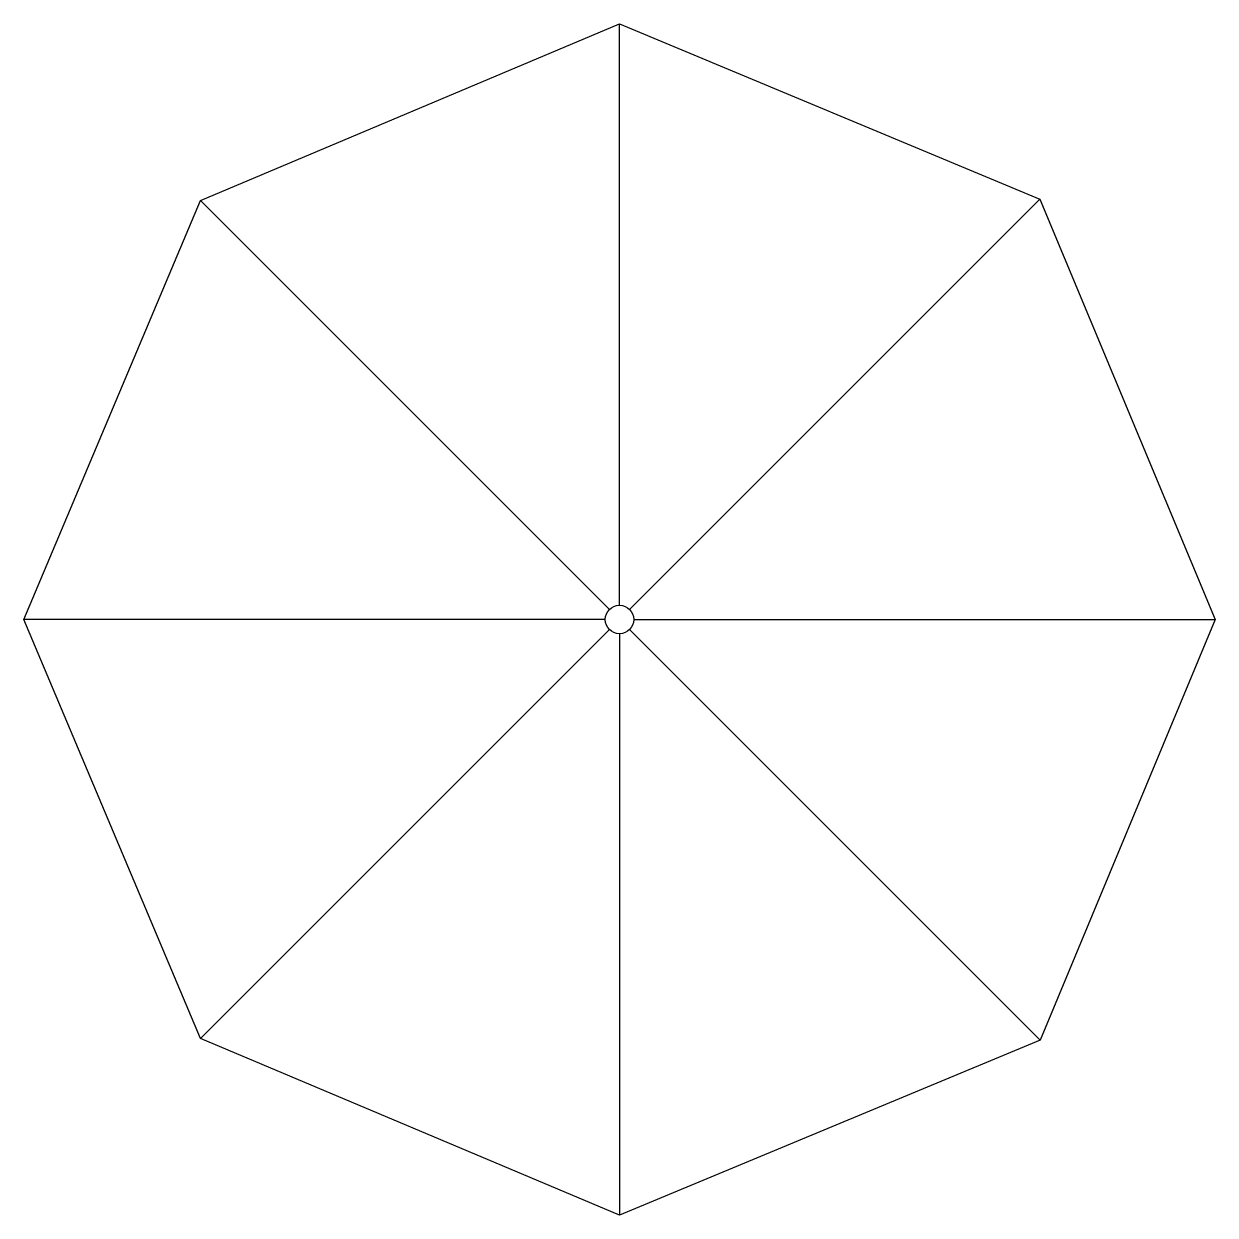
# Model space of a CAD drawing. Extents: x -50 to 50, y -50 to 50.
import ezdxf

# ---------------------------------------------------------------- set-up
doc = ezdxf.new("R2010")
doc.units = 0
doc.header["$MEASUREMENT"] = 0
doc.layers.get('0').update_dxf_attribs({"linetype": 'CONTINUOUS'})

msp = doc.modelspace()

# ---------------------------------------------------------------- linework, layer by layer
at = {"linetype": 'CONTINUOUS'}
for p, q in [((-35.4568, 35.4567), (0, 50.4)), ((0, 50.4), (35.5527, 35.5528)), ((0, 1.2001), (0, 50.4)), ((-50.4001, 0), (-35.4568, 35.4567)), ((-0.841, 0.841), (-35.4568, 35.4567)), ((0.8485, 0.8486), (35.5527, 35.5528)), ((35.5527, 35.5528), (50.3999, 0)), ((-35.4568, -35.4567), (-50.4001, 0)), ((-1.1978, 0), (-50.4001, 0)), ((1.2013, 0), (50.3999, 0)), ((50.3999, 0), (35.5848, -35.5848)), ((-0.8503, -0.8502), (-35.4568, -35.4567)), ((0.8652, -0.8652), (35.5848, -35.5848)), ((0, -1.207), (0, -50.4)), ((0, -50.4), (-35.4568, -35.4567)), ((35.5848, -35.5848), (0, -50.4))]:
    msp.add_line(p, q, dxfattribs=at)
msp.add_circle((0, 0), 1.2, dxfattribs=at)

doc.saveas('drawing.dxf')
